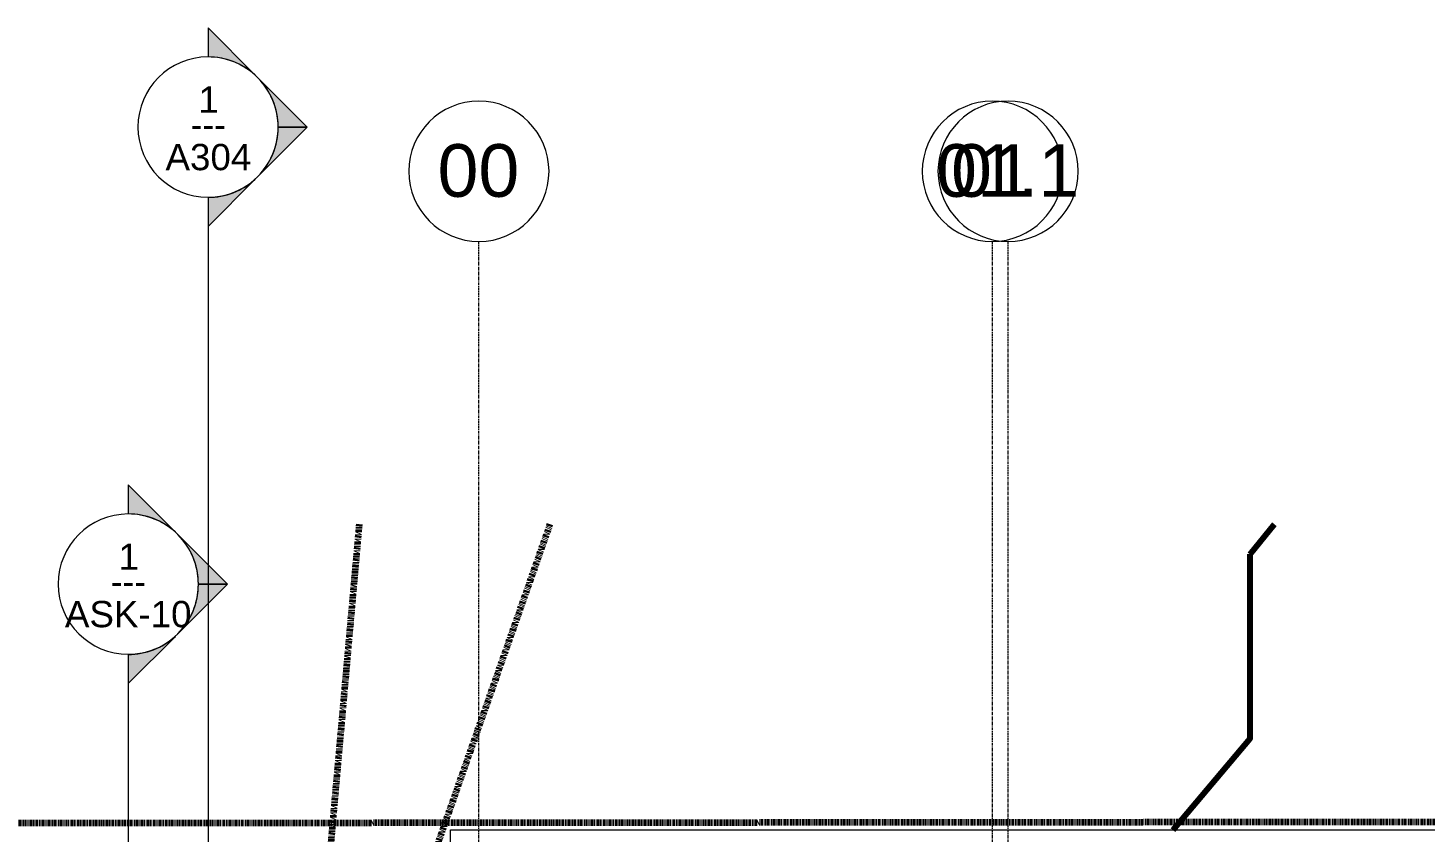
# Model space of a CAD drawing. Header units: inches. Extents: x -3276 to -1654, y 8217 to 9015.
# Drawn here: x -2789.6 to -2550.6, y 8877.7 to 9015.2 of the extents above; entities that cross this region are included whole.
import ezdxf

# ---------------------------------------------------------------- set-up
doc = ezdxf.new("R2010")
doc.units = ezdxf.units.IN
doc.header["$MEASUREMENT"] = 0
doc.linetypes.add('Double Dash 3_8_', pattern=[1, 0.375, -0.125, 0.125, -0.125, 0.125, -0.125])
doc.linetypes.add('Grid Line 1_2_', pattern=[0.875, 0.5, -0.125, 0.125, -0.125])
for name, color, linetype, lineweight in [('C-PROP-LINE', 91, 'Double Dash 3_8_', 158), ('C-TOPO-MAJR', 7, 'Continuous', 80), ('G-ANNO-SYMB', 111, 'Continuous', 9), ('I-WALL', 2, 'Continuous', 18), ('S-GRID-1', 1, 'Grid Line 1_2_', 9), ('S-GRID-IDEN', 1, 'Continuous', 9)]:
    doc.layers.add(name, color=color, linetype=linetype, lineweight=lineweight)
doc.styles.add('Arial', font='arial.ttf', dxfattribs={"height": 9})
doc.styles.add('Arial_1', font='arial.ttf', dxfattribs={"height": 4.5})
doc.styles.add('Century Gothic_1', font='ufonts.com_century-gothic.ttf', dxfattribs={"height": 4.5})

# ---------------------------------------------------------------- blocks, each defined once
blk = doc.blocks.new('Family - ___-1399760-FLOOR PLAN - ROOF')
at = {"layer": 'C-PROP-LINE'}
blk.add_line((8878.94, 3146.22), (8879.93, 2001.26), dxfattribs=at)
blk = doc.blocks.new('Family - ___-1403477-FLOOR PLAN - ROOF')
at = {"layer": 'C-PROP-LINE'}
blk.add_line((8930.36, 2700.29), (8775.52, 2754.7), dxfattribs=at)
blk = doc.blocks.new('Family - ___-1403739-FLOOR PLAN - ROOF')
at = {"layer": 'C-PROP-LINE'}
blk.add_line((8930.36, 2732.95), (8337.96, 2785.59), dxfattribs=at)
blk = doc.blocks.new('Grid - Grid Head - Circle-50561-FLOOR PLAN - ROOF')
at = {"layer": 'S-GRID-IDEN'}
for start, end in [(360, 180), (180, 360)]:
    blk.add_arc((0, 0), 0.25, start, end, dxfattribs=at)
blk = doc.blocks.new('Section - Section Head - Filled-22785-FLOOR PLAN - ROOF')
at = {"layer": 'G-ANNO-SYMB'}
h = blk.add_hatch(color=256, dxfattribs=at)
edge = h.paths.add_edge_path(flags=0)
edge.add_line((-0.4268, 0.1768), (-0.25, 0.3536))
edge.add_line((-0.25, 0.3536), (-0.25, 0.25))
edge.add_arc((-0.25, 0), 0.25, 90, 135)
h = blk.add_hatch(color=256, dxfattribs=at)
edge = h.paths.add_edge_path(flags=0)
edge.add_arc((-0.25, 0), 0.25, 45, 90)
edge.add_line((-0.25, 0.25), (-0.25, 0.3536))
edge.add_line((-0.25, 0.3536), (-0.0732, 0.1768))
h = blk.add_hatch(color=256, dxfattribs=at)
edge = h.paths.add_edge_path(flags=0)
edge.add_arc((-0.25, 0), 0.2503, 137.9216, 180)
edge.add_line((-0.5003, 0), (-0.6036, 0))
edge.add_line((-0.6036, 0), (-0.4358, 0.1678))
h = blk.add_hatch(color=256, dxfattribs=at)
edge = h.paths.add_edge_path(flags=0)
edge.add_line((-0.0642, 0.1678), (0.1036, 0))
edge.add_line((0.1036, 0), (0.0003, 0))
edge.add_arc((-0.25, 0), 0.2503, 0, 42.0784)
for p, q in [((-0.25, 0.3536), (-0.4268, 0.1768)), ((-0.25, 0.25), (-0.25, 0.3536)), ((-0.0732, 0.1768), (-0.25, 0.3536)), ((-0.25, 0.3536), (-0.25, 0.25)), ((-0.4358, 0.1678), (-0.6036, 0)), ((0.1036, 0), (-0.0642, 0.1678)), ((-0.6036, 0), (-0.5003, 0)), ((0.0003, 0), (0.1036, 0))]:
    blk.add_line(p, q, dxfattribs=at)
for centre, radius, start, end in [((-0.2503, 0), 0.25, 360, 180), ((-0.25, 0), 0.25, 90, 135), ((-0.25, 0), 0.25, 45, 90), ((-0.25, 0), 0.2503, 137.9216, 180), ((-0.25, 0), 0.2503, 0, 42.0784), ((-0.2503, 0), 0.25, 180, 360)]:
    blk.add_arc(centre, radius, start, end, dxfattribs=at)
blk = doc.blocks.new('Detail View - Section Head - Filled-22785-FLOOR PLAN - ROOF')
at = {"layer": 'G-ANNO-SYMB'}
h = blk.add_hatch(color=256, dxfattribs=at)
edge = h.paths.add_edge_path(flags=0)
edge.add_line((-0.4268, 0.1768), (-0.25, 0.3536))
edge.add_line((-0.25, 0.3536), (-0.25, 0.25))
edge.add_arc((-0.25, 0), 0.25, 90, 135)
h = blk.add_hatch(color=256, dxfattribs=at)
edge = h.paths.add_edge_path(flags=0)
edge.add_arc((-0.25, 0), 0.25, 45, 90)
edge.add_line((-0.25, 0.25), (-0.25, 0.3536))
edge.add_line((-0.25, 0.3536), (-0.0732, 0.1768))
h = blk.add_hatch(color=256, dxfattribs=at)
edge = h.paths.add_edge_path(flags=0)
edge.add_arc((-0.25, 0), 0.2503, 137.9216, 180)
edge.add_line((-0.5003, 0), (-0.6036, 0))
edge.add_line((-0.6036, 0), (-0.4358, 0.1678))
h = blk.add_hatch(color=256, dxfattribs=at)
edge = h.paths.add_edge_path(flags=0)
edge.add_line((-0.0642, 0.1678), (0.1036, 0))
edge.add_line((0.1036, 0), (0.0003, 0))
edge.add_arc((-0.25, 0), 0.2503, 0, 42.0784)
for p, q in [((-0.25, 0.3536), (-0.4268, 0.1768)), ((-0.25, 0.25), (-0.25, 0.3536)), ((-0.0732, 0.1768), (-0.25, 0.3536)), ((-0.25, 0.3536), (-0.25, 0.25)), ((-0.4358, 0.1678), (-0.6036, 0)), ((0.1036, 0), (-0.0642, 0.1678)), ((-0.6036, 0), (-0.5003, 0)), ((0.0003, 0), (0.1036, 0))]:
    blk.add_line(p, q, dxfattribs=at)
for centre, radius, start, end in [((-0.2503, 0), 0.25, 360, 180), ((-0.25, 0), 0.25, 90, 135), ((-0.25, 0), 0.25, 45, 90), ((-0.25, 0), 0.2503, 137.9216, 180), ((-0.25, 0), 0.2503, 0, 42.0784), ((-0.2503, 0), 0.25, 180, 360)]:
    blk.add_arc(centre, radius, start, end, dxfattribs=at)

msp = doc.modelspace()

# ---------------------------------------------------------------- linework, layer by layer
at = {"layer": 'C-TOPO-MAJR'}
msp.add_line((-2580.51, 8925.22), (-2576.31, 8930.36), dxfattribs=at)
at = {"layer": 'C-TOPO-MAJR', "flags": 128}
msp.add_lwpolyline([(-2593.64, 8878.07), (-2580.51, 8893.72), (-2580.51, 8925.22)], dxfattribs=at)
at = {"layer": 'G-ANNO-SYMB'}
for p, q in [((-2758.8, 8986.27), (-2758.8, 8246.44)), ((-2772.45, 8908.09), (-2772.45, 8631.3))]:
    msp.add_line(p, q, dxfattribs=at)
at = {"layer": 'I-WALL'}
for p, q in [((-2717.34, 8878.07), (-2017.09, 8878.07)), ((-2717.34, 8621.13), (-2717.34, 8878.07))]:
    msp.add_line(p, q, dxfattribs=at)
at = {"layer": 'S-GRID-1'}
for p, q in [((-2712.46, 8289.6), (-2712.46, 8978.72)), ((-2624.59, 8289.6), (-2624.59, 8978.72)), ((-2621.9, 8289.6), (-2621.9, 8978.72))]:
    msp.add_line(p, q, dxfattribs=at)

# ---------------------------------------------------------------- block references
at = {"layer": 'C-PROP-LINE', "rotation": 89.9999999999999}
for name in ['Family - ___-1403739-FLOOR PLAN - ROOF', 'Family - ___-1403477-FLOOR PLAN - ROOF', 'Family - ___-1399760-FLOOR PLAN - ROOF']:
    msp.add_blockref(name, (0, 0), dxfattribs=at)
at = {"layer": 'G-ANNO-SYMB', "xscale": 47.99999999999997, "yscale": 47.99999999999997, "zscale": 47.99999999999997, "rotation": 269.9999999999995}
for name, p in [('Section - Section Head - Filled-22785-FLOOR PLAN - ROOF', (-2758.8, 8986.27)), ('Detail View - Section Head - Filled-22785-FLOOR PLAN - ROOF', (-2772.45, 8908.09))]:
    msp.add_blockref(name, p, dxfattribs=at)
at = {"layer": 'S-GRID-IDEN', "xscale": 47.99999999999997, "yscale": 47.99999999999997, "zscale": 47.99999999999997}
for p in [(-2712.46, 8990.72), (-2624.59, 8990.72), (-2621.9, 8990.72)]:
    msp.add_blockref('Grid - Grid Head - Circle-50561-FLOOR PLAN - ROOF', p, dxfattribs=at)

# ---------------------------------------------------------------- texts
at = {"layer": 'G-ANNO-SYMB', "char_height": 4.5, "attachment_point": 1}
for s, insert, width, style in [('1', (-2760.46, 9005.23), 4.242, 'Arial_1'), ('---', (-2761.78, 9000.97), 7.7265, 'Century Gothic_1'), ('A304', (-2766.08, 8995.41), 17.877, 'Arial_1'), ('1', (-2774.11, 8927.05), 4.242, 'Arial_1'), ('---', (-2775.43, 8922.79), 7.7265, 'Century Gothic_1'), ('ASK-10', (-2783.29, 8917.23), 26.5125, 'Arial_1')]:
    msp.add_mtext(s, dxfattribs=dict(at, insert=insert, width=width, style=style))
at = {"layer": 'S-GRID-IDEN', "char_height": 9, "attachment_point": 1, "style": 'Arial'}
for s, insert, width in [('00', (-2719.53, 8995.36), 16.968), ('01.1', (-2634.21, 8995.36), 29.694), ('01', (-2631.66, 8995.36), 16.968)]:
    msp.add_mtext(s, dxfattribs=dict(at, insert=insert, width=width))

doc.saveas('drawing.dxf')
